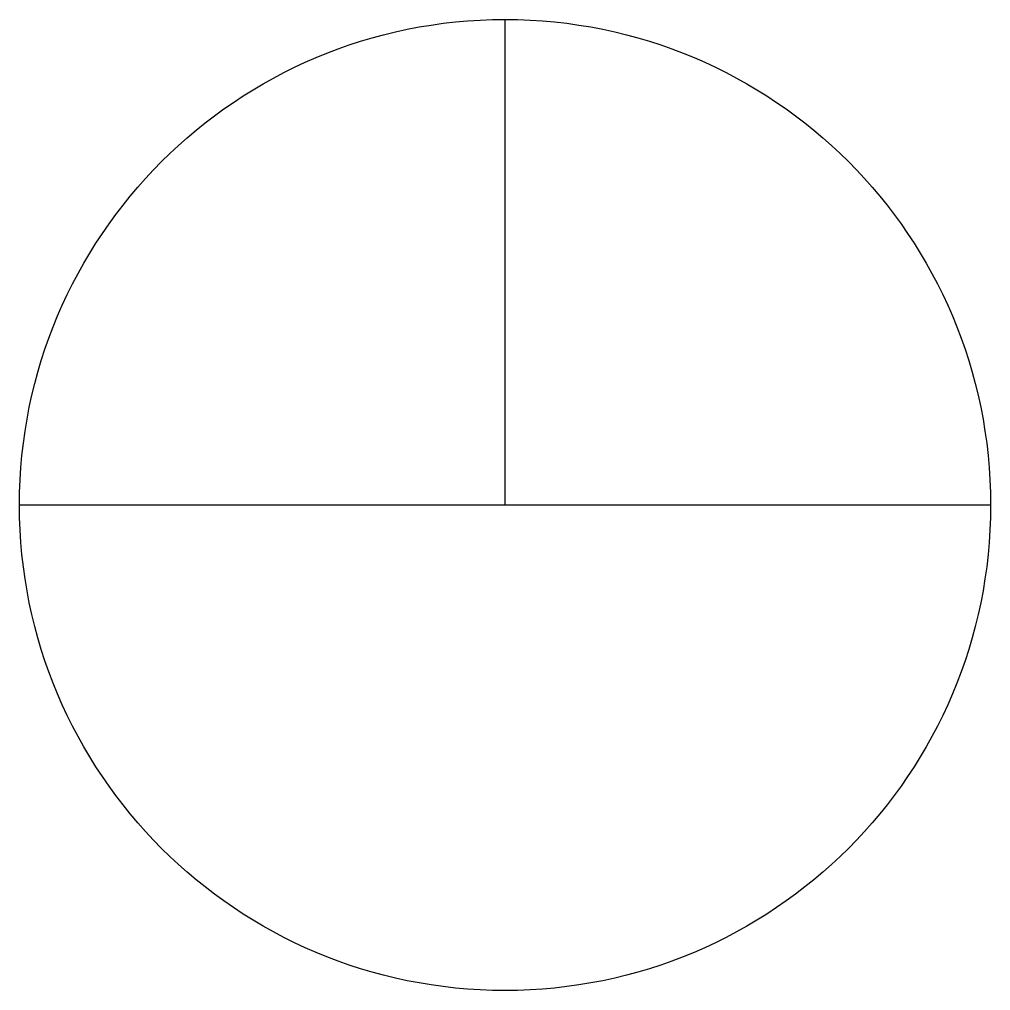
# Model space of a CAD drawing. Header units: millimetres. Extents: x -61.31 to -61.01, y 66.616 to 66.916.
import ezdxf

# ---------------------------------------------------------------- set-up
doc = ezdxf.new("R2010")
doc.units = ezdxf.units.MM
doc.header["$LTSCALE"] = 10
doc.layers.add('Inc_símbolos', color=2, linetype='Continuous')

msp = doc.modelspace()

# ---------------------------------------------------------------- linework, layer by layer
at = {"layer": 'Inc_símbolos', "color": 2, "linetype": 'Continuous'}
for p, q in [((-61.15999, 66.76607), (-61.15999, 66.91607)), ((-61.30999, 66.76607), (-61.00999, 66.76607))]:
    msp.add_line(p, q, dxfattribs=at)
at = {"layer": 'Inc_símbolos', "color": 3, "linetype": 'Continuous'}
msp.add_circle((-61.15999, 66.76607), 0.15, dxfattribs=at)

doc.saveas('drawing.dxf')
